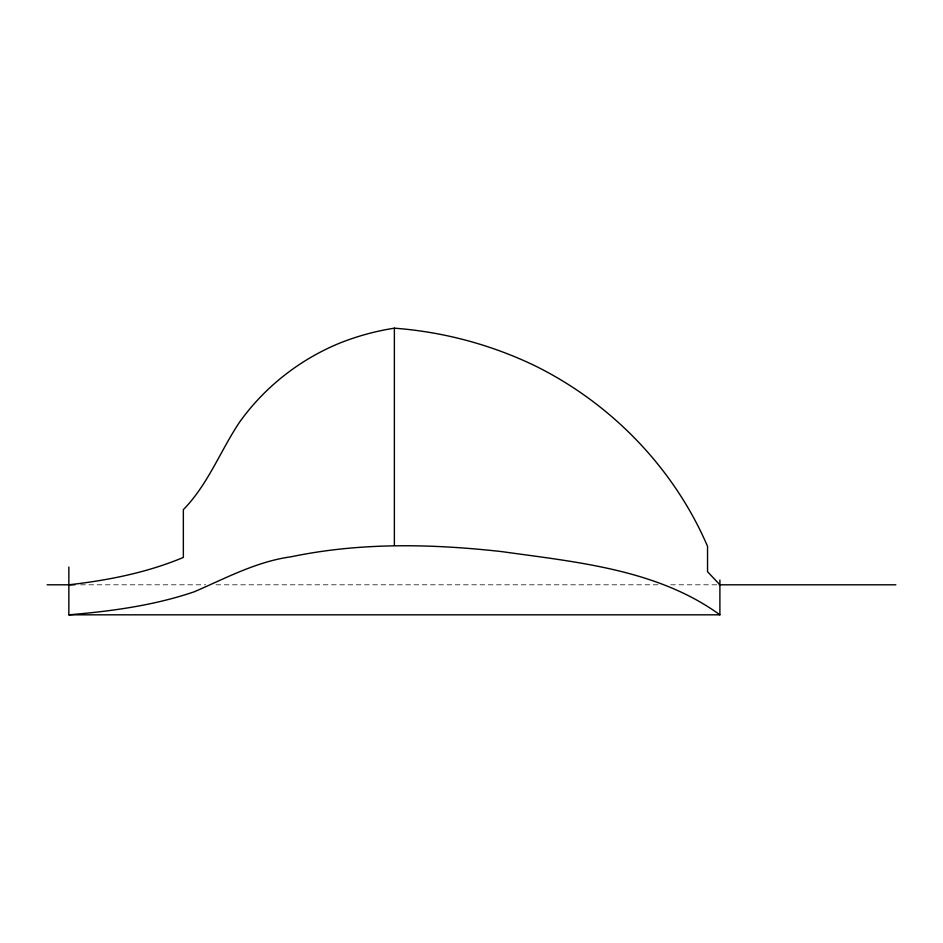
<?xml version="1.0" encoding="UTF-8"?>
<svg xmlns="http://www.w3.org/2000/svg" width="943" height="943" viewBox="0 0 943 943"><rect width="100%" height="100%" fill="white"/><g stroke="black" fill="none" stroke-linecap="round" stroke-linejoin="round"><path stroke-width="0.71" stroke-dasharray="4.71 3.54" d="M80.627 584.801L205.704 584.801M216.006 584.801L658.933 584.801M670.709 584.801L717.8 584.801"/><path stroke-width="1.41" d="M719.898 584.801L707.545 571.706L707.545 546.362C674.033 468.329 611.759 403.934 535.836 366.202C491.574 344.725 443.422 331.842 394.374 328.176C375.797 331.076 357.597 336.026 340.117 342.946C299.945 359.342 264.5 387.054 239.357 422.464C220.191 451.214 207.931 484.561 183.355 509.644L183.355 557.431C146.978 572.684 107.903 580.358 68.851 584.801M68.851 567.038L68.851 614.824C111.215 611.276 153.827 605.536 194.223 591.803C225.825 578.177 256.496 561.509 291.21 556.771C360.627 542.237 432 543.793 502.147 551.655C576.444 562.099 657.412 569.348 719.898 614.824L719.898 580.028M47.15 584.801L74.733 584.801M719.261 584.801L895.85 584.801M68.851 614.824L719.898 614.824M394.374 328.176L394.374 545.195"/></g></svg>
